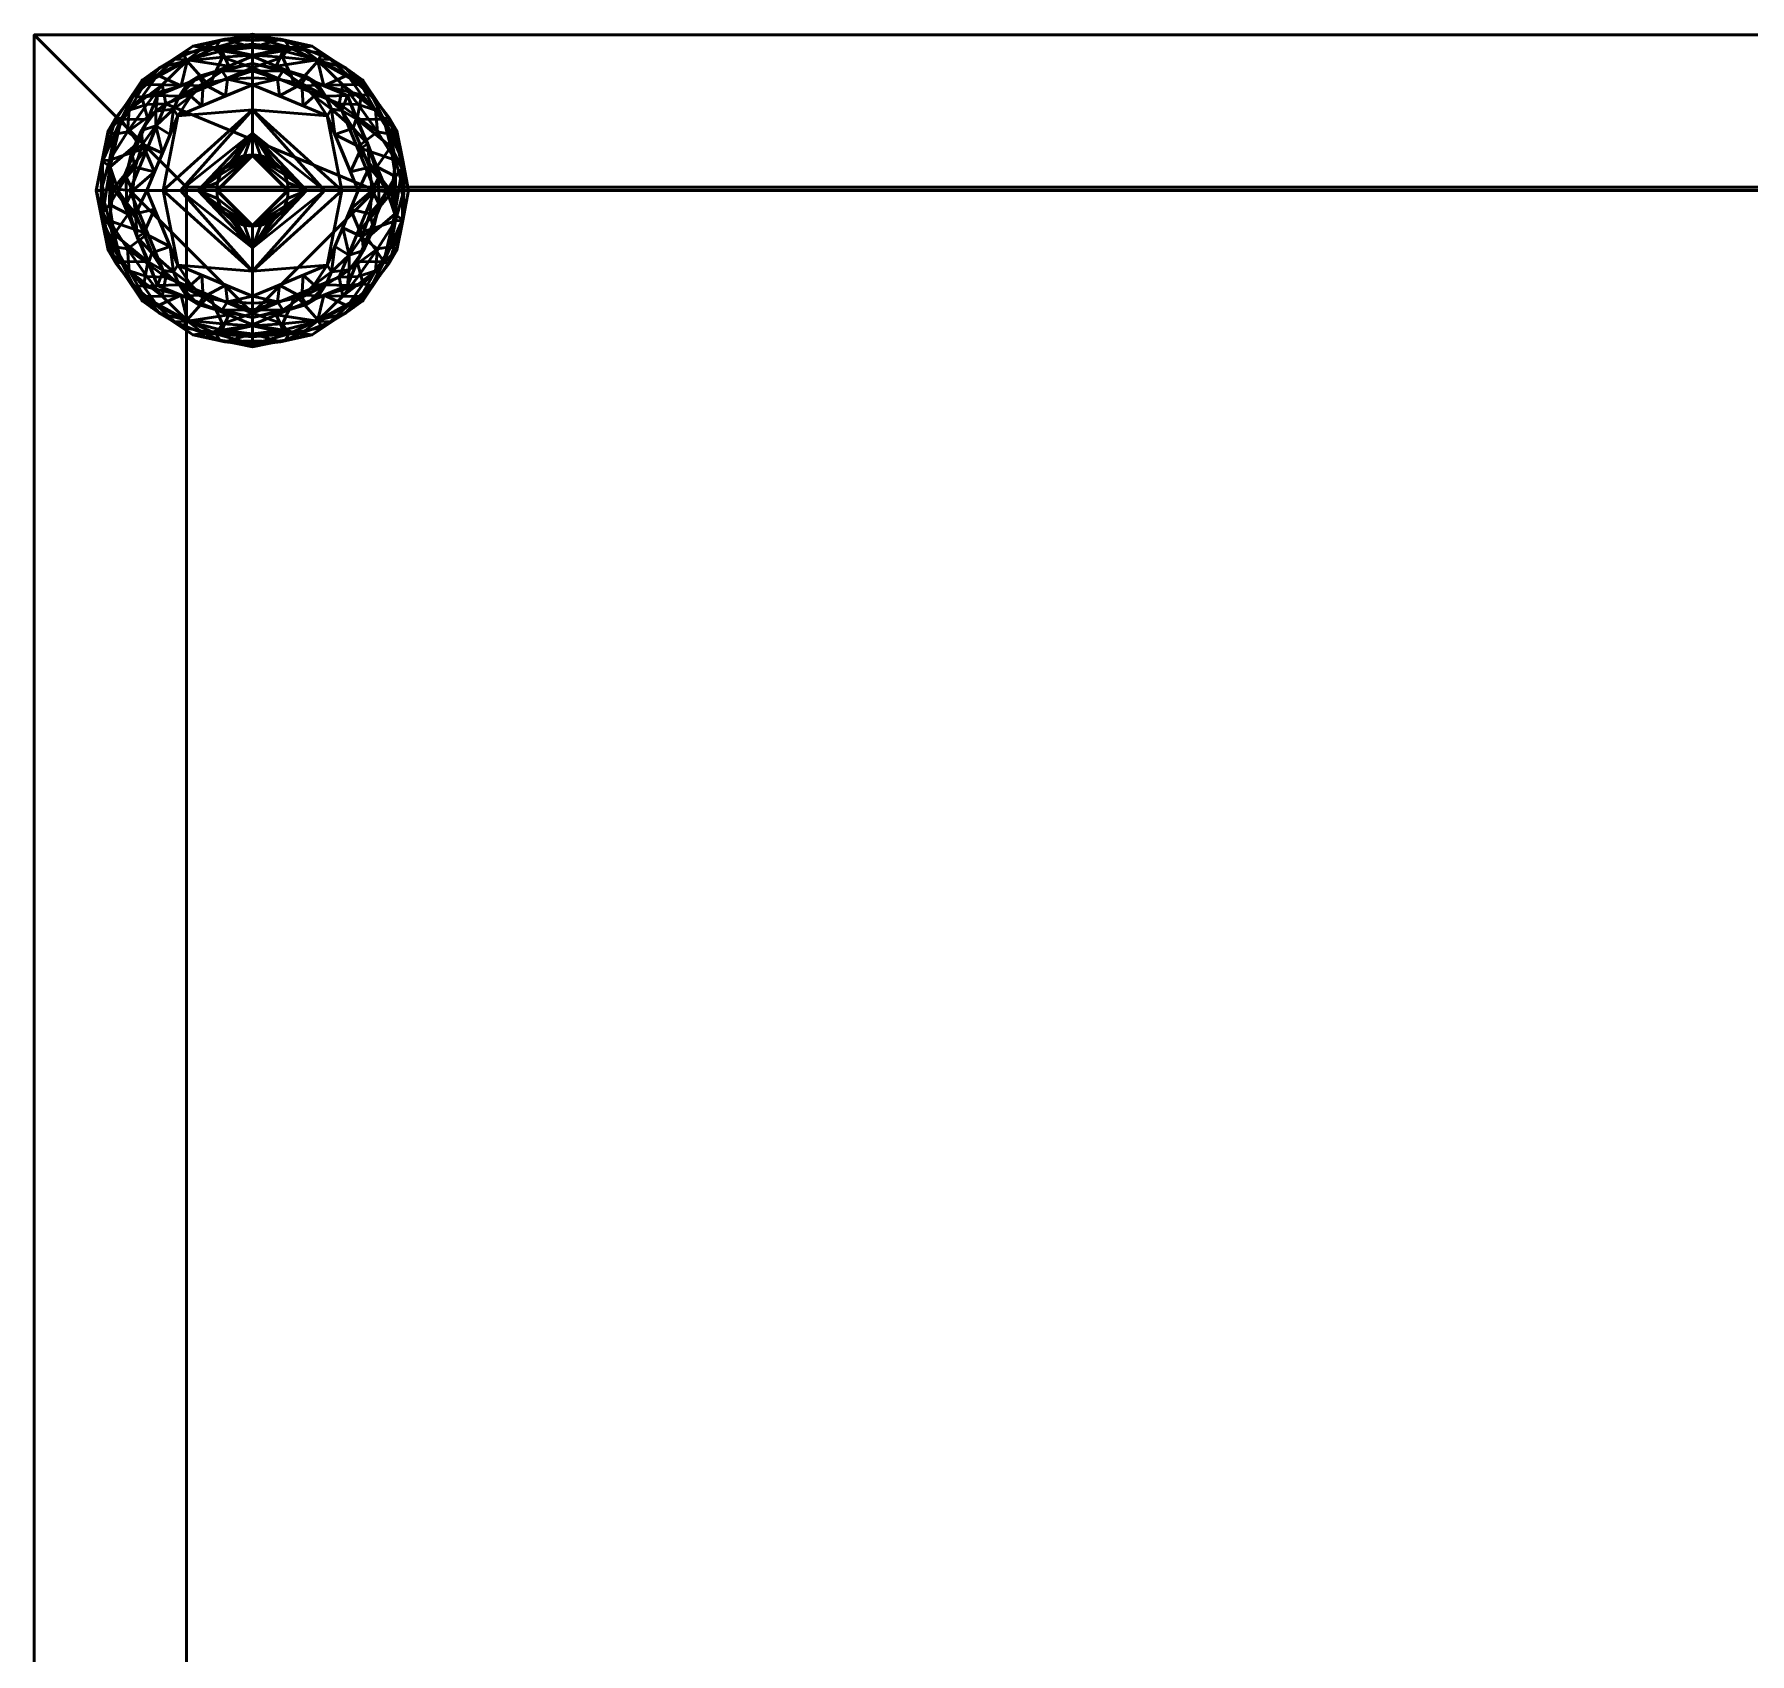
# Model space of a CAD drawing. Header units: millimetres. Extents: x -450 to 450, y -232 to 213.
# Drawn here: x -450 to -224.8, y 0 to 212.6 of the extents above; entities that cross this region are included whole.
import ezdxf

# ---------------------------------------------------------------- set-up
doc = ezdxf.new("R2010")
doc.units = ezdxf.units.MM
doc.layers.add('I-FURN', color=7, linetype='Continuous', lineweight=50)

msp = doc.modelspace()

# ---------------------------------------------------------------- meshes
at = {"layer": 'I-FURN', "color": 250, "true_color": 0x1d1d1d}
mesh = msp.add_polyface(dxfattribs=at)
corners = [(450, 212.5, 40), (-450, 212.5, 40), (-450, -197.5, 40), (450, -197.5, 40)]
mesh.append_faces([[corners[k] for k in face] for face in [(2, 3, 0, 1)]], dxfattribs={"color": 250})
mesh = msp.add_polyface(dxfattribs=at)
corners = [(450, 212.5, 20), (450, -197.5, 20), (-450, -197.5, 20), (-450, 212.5, 20)]
mesh.append_faces([[corners[k] for k in face] for face in [(2, 3, 0, 1)]], dxfattribs={"color": 250})
mesh = msp.add_polyface(dxfattribs=at)
corners = [(-450, 212.5, 40), (450, 212.5, 40), (450, 212.5, 20), (-450, 212.5, 20)]
mesh.append_faces([[corners[k] for k in face] for face in [(0, 1, 2, 3)]], dxfattribs={"color": 250})
mesh = msp.add_polyface(dxfattribs=at)
corners = [(-450, -197.5, 40), (-450, 212.5, 40), (-450, 212.5, 20), (-450, -197.5, 20)]
mesh.append_faces([[corners[k] for k in face] for face in [(0, 1, 2, 3)]], dxfattribs={"color": 250})
mesh = msp.add_polyface(dxfattribs=at)
corners = [(-450, 212.5, 1980), (-450, -197.5, 1980), (-430, -197.5, 1980), (-430, 192.5, 1980), (0, 192.5, 1980), (0, 212.5, 1980)]
mesh.append_faces([[corners[k] for k in face] for face in [(1, 2, 3, 0)]], dxfattribs={"vtx2": -1, "color": 250})
mesh.append_faces([[corners[k] for k in face] for face in [(3, 4, 5, 0)]], dxfattribs={"vtx3": -1, "color": 250})
mesh = msp.add_polyface(dxfattribs=at)
corners = [(-450, 212.5, 40), (0, 212.5, 40), (0, 192.5, 40), (-430, 192.5, 40), (-430, -197.5, 40), (-450, -197.5, 40)]
mesh.append_faces([[corners[k] for k in face] for face in [(1, 2, 3, 0)]], dxfattribs={"vtx2": -1, "color": 250})
mesh.append_faces([[corners[k] for k in face] for face in [(3, 4, 5, 0)]], dxfattribs={"vtx3": -1, "color": 250})
mesh = msp.add_polyface(dxfattribs=at)
corners = [(-450, -197.5, 1980), (-450, 212.5, 1980), (-450, 212.5, 40), (-450, -197.5, 40)]
mesh.append_faces([[corners[k] for k in face] for face in [(3, 0, 1, 2)]], dxfattribs={"color": 250})
mesh = msp.add_polyface(dxfattribs=at)
corners = [(-450, 212.5, 1980), (0, 212.5, 1980), (0, 212.5, 40), (-450, 212.5, 40)]
mesh.append_faces([[corners[k] for k in face] for face in [(3, 0, 1, 2)]], dxfattribs={"color": 250})
at = {"layer": 'I-FURN', "color": 17, "true_color": 0x674734}
mesh = msp.add_polyface(dxfattribs=at)
corners = [(450, 212.5, 2005), (-450, 212.5, 2005), (-450, -212.5, 2005), (450, -212.5, 2005)]
mesh.append_faces([[corners[k] for k in face] for face in [(2, 3, 0, 1)]], dxfattribs={"color": 17})
mesh = msp.add_polyface(dxfattribs=at)
corners = [(450, 212.5, 1980), (450, -212.5, 1980), (-450, -212.5, 1980), (-450, 212.5, 1980)]
mesh.append_faces([[corners[k] for k in face] for face in [(2, 3, 0, 1)]], dxfattribs={"color": 17})
mesh = msp.add_polyface(dxfattribs=at)
corners = [(-450, 212.5, 2005), (450, 212.5, 2005), (450, 212.5, 1980), (-450, 212.5, 1980)]
mesh.append_faces([[corners[k] for k in face] for face in [(0, 1, 2, 3)]], dxfattribs={"color": 17})
mesh = msp.add_polyface(dxfattribs=at)
corners = [(-450, -212.5, 2005), (-450, 212.5, 2005), (-450, 212.5, 1980), (-450, -212.5, 1980)]
mesh.append_faces([[corners[k] for k in face] for face in [(0, 1, 2, 3)]], dxfattribs={"color": 17})
at = {"layer": 'I-FURN', "color": 250, "true_color": 0x191919}
mesh = msp.add_polyface(dxfattribs=at)
corners = [(-421.36, 209.7, 8.53), (-421.36, 210.87, 7.88), (-421.36, 211.79, 6.92), (-421.36, 212.38, 5.72), (-421.36, 212.58, 4.4), (-429.2, 211.02, 4.4), (-435.85, 206.58, 4.4), (-440.3, 199.93, 4.4), (-441.86, 192.08, 4.4), (-440.3, 184.24, 4.4), (-435.85, 177.58, 4.4), (-429.2, 173.14, 4.4), (-421.36, 171.58, 4.4), (-421.36, 171.78, 5.72), (-421.36, 172.37, 6.92), (-421.36, 173.29, 7.88), (-421.36, 174.46, 8.53), (-433.82, 179.62, 8.53), (-438.98, 192.08, 8.53), (-433.82, 204.54, 8.53), (-427.59, 207.12, 8.53), (-427.59, 177.04, 8.53), (-427.74, 210.85, 6.74), (-427.74, 173.31, 6.74), (-425.64, 211.73, 4.4), (-425.64, 172.43, 4.4), (-425.01, 211.93, 6.03), (-425.01, 172.23, 6.03), (-433.84, 207.22, 7.04), (-433.84, 176.94, 7.04), (-425.4, 210.43, 7.88), (-429.87, 209.22, 7.59), (-425.4, 173.73, 7.88), (-429.87, 174.94, 7.59), (-438.59, 201.4, 7.08), (-438.59, 182.76, 7.08), (-431.58, 209.34, 6.33), (-431.58, 174.83, 6.33), (-434.63, 207.42, 5.75), (-438.07, 203.25, 4.4), (-437, 204.57, 6.39), (-432.53, 208.8, 4.4), (-435.89, 204.35, 7.69), (-434.63, 176.74, 5.75), (-438.07, 180.91, 4.4), (-437, 179.59, 6.39), (-432.53, 175.36, 4.4), (-435.65, 179.52, 7.69), (-430.7, 178.33, 8.53), (-439.24, 201.69, 5.72), (-441.06, 195.92, 6.29), (-440.99, 189.17, 6.71), (-439.24, 182.47, 5.72), (-441.08, 188.16, 4.4), (-440.32, 185.6, 6.35), (-436.4, 198.31, 8.53), (-435.11, 201.43, 8.53), (-436.4, 185.85, 8.53), (-439.5, 186.34, 7.68), (-435.11, 182.73, 8.53), (-440.11, 190.25, 7.84), (-440.02, 195.17, 7.78), (-437.69, 188.96, 8.53), (-424.47, 208.41, 8.53), (-424.47, 175.75, 8.53), (-430.7, 205.83, 8.53), (-441.08, 196, 4.4), (-437.69, 195.2, 8.53)]
mesh.append_faces([[corners[k] for k in face] for face in [(15, 27, 14), (3, 26, 2), (2, 26, 1), (1, 30, 0), (5, 26, 24), (17, 47, 48), (9, 54, 53), (41, 36, 5), (10, 45, 44), (44, 52, 9), (56, 34, 55)]], dxfattribs={"vtx0": -1, "vtx1": -1, "color": 250})
mesh.append_faces([[corners[k] for k in face] for face in [(22, 26, 5), (33, 23, 32), (22, 30, 1), (42, 28, 40), (3, 24, 26), (36, 38, 28), (25, 13, 27), (28, 31, 36), (22, 1, 26), (28, 38, 40), (31, 30, 22), (50, 34, 49), (11, 27, 23), (47, 45, 29), (42, 65, 28), (23, 33, 37), (43, 29, 45), (15, 23, 27), (22, 36, 31), (43, 46, 37), (32, 23, 15), (31, 63, 30), (35, 45, 47), (33, 29, 37), (33, 32, 64), (29, 48, 47), (7, 50, 49), (61, 50, 51), (51, 50, 8), (22, 5, 36), (36, 41, 38), (43, 37, 29), (11, 23, 37), (58, 51, 54), (34, 42, 40), (6, 40, 38), (34, 40, 49), (44, 45, 52), (52, 45, 35), (43, 45, 10), (33, 48, 29), (58, 60, 51), (39, 49, 40), (54, 9, 52), (61, 51, 60), (35, 58, 54), (34, 56, 42), (54, 52, 35), (53, 54, 51), (61, 34, 50), (35, 47, 59), (58, 62, 60), (58, 35, 59), (60, 18, 61), (34, 61, 55), (65, 31, 28)]], dxfattribs={"vtx0": -1, "vtx1": -1, "vtx2": -1, "color": 250})
mesh.append_faces([[corners[k] for k in face] for face in [(40, 6, 39), (27, 13, 14), (32, 15, 16), (32, 16, 64), (49, 39, 7), (43, 10, 46), (51, 8, 53), (47, 17, 59)]], dxfattribs={"vtx0": -1, "vtx2": -1, "color": 250})
mesh.append_faces([[corners[k] for k in face] for face in [(31, 65, 20, 63), (33, 64, 21, 48), (58, 59, 57, 62), (50, 7, 66, 8), (61, 18, 67, 55)]], dxfattribs={"vtx0": -1, "vtx3": -1, "color": 250})
mesh.append_faces([[corners[k] for k in face] for face in [(11, 25, 27), (41, 6, 38), (19, 65, 42), (46, 11, 37), (56, 19, 42), (62, 18, 60), (63, 0, 30)]], dxfattribs={"vtx1": -1, "vtx2": -1, "color": 250})
mesh.append_faces([[corners[k] for k in face] for face in [(3, 4, 24), (25, 12, 13)]], dxfattribs={"vtx2": -1, "color": 250})
mesh = msp.add_polyface(dxfattribs=at)
corners = [(-421.36, 212.58, 4.4), (-421.36, 212.25, 2.72), (-421.36, 211.29, 1.29), (-421.36, 209.86, 0.33), (-421.36, 208.18), (-432.74, 203.46), (-437.46, 192.08), (-432.74, 180.7), (-421.36, 175.98), (-421.36, 174.3, 0.33), (-421.36, 172.87, 1.29), (-421.36, 171.92, 2.72), (-421.36, 171.58, 4.4), (-429.2, 173.14, 4.4), (-435.85, 177.58, 4.4), (-440.3, 184.24, 4.4), (-441.86, 192.08, 4.4), (-440.3, 199.93, 4.4), (-435.85, 206.58, 4.4), (-429.2, 211.02, 4.4), (-429.99, 209.11, 1.18), (-429.99, 175.05, 1.18), (-425.64, 211.73, 4.4), (-425.64, 172.43, 4.4), (-426.16, 210.87, 1.49), (-426.16, 173.29, 1.49), (-440.15, 196.08, 1.29), (-440.15, 188.08, 1.29), (-437.53, 202.63, 1.39), (-437.53, 181.53, 1.39), (-425.31, 209.57, 0.4), (-427.05, 205.82), (-425.31, 174.59, 0.4), (-427.05, 178.34), (-433.21, 205.93, 0.55), (-435.59, 205.98, 2.18), (-432.53, 208.8, 4.4), (-430.48, 210.08, 2.74), (-438.07, 203.25, 4.4), (-433.51, 208.21, 2.79), (-433.21, 178.23, 0.55), (-435.59, 178.18, 2.18), (-432.53, 175.36, 4.4), (-430.48, 174.08, 2.74), (-438.07, 180.91, 4.4), (-433.51, 175.95, 2.79), (-435.1, 197.77), (-435.1, 186.39), (-441.08, 196, 4.4), (-441.08, 188.16, 4.4), (-441.24, 192.08, 2.16), (-439.64, 192.31, 0.58), (-435.23, 203.38, 0.38), (-437.75, 199.76, 0.48), (-439.45, 199.47, 1.66), (-435.23, 180.78, 0.38), (-437.75, 184.41, 0.48), (-439.45, 184.7, 1.66)]
mesh.append_faces([[corners[k] for k in face] for face in [(4, 30, 3), (17, 54, 48), (22, 24, 19), (13, 25, 23), (48, 50, 16), (33, 40, 7), (19, 37, 36), (38, 28, 17), (14, 45, 42), (6, 51, 46), (16, 50, 49), (49, 57, 15)]], dxfattribs={"vtx0": -1, "vtx1": -1, "color": 250})
mesh.append_faces([[corners[k] for k in face] for face in [(28, 34, 52), (30, 24, 3), (35, 34, 28), (41, 44, 29), (25, 21, 32), (24, 22, 1), (31, 20, 30), (45, 21, 43), (51, 47, 27), (52, 53, 28), (20, 24, 30), (57, 49, 27), (28, 38, 35), (21, 33, 32), (45, 43, 42), (23, 25, 11), (41, 29, 40), (51, 50, 26), (9, 25, 32), (51, 27, 50), (24, 20, 37), (7, 55, 56), (35, 20, 34), (28, 53, 54), (29, 55, 40), (20, 31, 34), (20, 39, 37), (36, 37, 39), (24, 37, 19), (39, 20, 35), (18, 39, 35), (33, 21, 40), (21, 41, 40), (43, 25, 13), (41, 45, 14), (25, 43, 21), (21, 45, 41), (5, 53, 52), (50, 48, 26), (27, 56, 57), (49, 50, 27), (46, 51, 26), (34, 5, 52), (46, 26, 53), (54, 53, 26), (48, 54, 26), (17, 28, 54), (55, 29, 56), (7, 40, 55), (57, 56, 29), (27, 47, 56), (29, 15, 57)]], dxfattribs={"vtx0": -1, "vtx1": -1, "vtx2": -1, "color": 250})
mesh.append_faces([[corners[k] for k in face] for face in [(24, 1, 2), (24, 2, 3), (25, 9, 10), (56, 47, 7), (32, 8, 9), (25, 10, 11), (30, 4, 31), (34, 31, 5), (43, 13, 42), (41, 14, 44), (51, 6, 47), (53, 5, 46)]], dxfattribs={"vtx0": -1, "vtx2": -1, "color": 250})
mesh.append_faces([[corners[k] for k in face] for face in [(0, 1, 22)]], dxfattribs={"vtx1": -1, "color": 250})
mesh.append_faces([[corners[k] for k in face] for face in [(18, 36, 39), (33, 8, 32), (38, 18, 35), (44, 15, 29)]], dxfattribs={"vtx1": -1, "vtx2": -1, "color": 250})
mesh.append_faces([[corners[k] for k in face] for face in [(11, 12, 23)]], dxfattribs={"vtx2": -1, "color": 250})
mesh = msp.add_polyface(dxfattribs=at)
corners = [(-421.36, 175.98), (-409.97, 180.7), (-405.26, 192.08), (-409.97, 203.46), (-421.36, 208.18), (-421.36, 209.86, 0.33), (-421.36, 211.29, 1.29), (-421.36, 212.25, 2.72), (-421.36, 212.58, 4.4), (-413.51, 211.02, 4.4), (-406.86, 206.58, 4.4), (-402.42, 199.93, 4.4), (-400.86, 192.08, 4.4), (-402.42, 184.24, 4.4), (-406.86, 177.58, 4.4), (-413.51, 173.14, 4.4), (-421.36, 171.58, 4.4), (-421.36, 171.92, 2.72), (-421.36, 172.87, 1.29), (-421.36, 174.3, 0.33), (-412.72, 175.05, 1.18), (-412.72, 209.11, 1.18), (-417.07, 172.43, 4.4), (-417.07, 211.73, 4.4), (-416.55, 173.29, 1.49), (-416.55, 210.87, 1.49), (-402.57, 188.08, 1.29), (-402.57, 196.08, 1.29), (-405.19, 181.53, 1.39), (-405.19, 202.63, 1.39), (-417.41, 174.59, 0.4), (-415.66, 178.34), (-417.41, 209.57, 0.4), (-415.66, 205.82), (-409.5, 178.23, 0.55), (-407.12, 178.18, 2.18), (-410.19, 175.36, 4.4), (-412.24, 174.08, 2.74), (-404.64, 180.91, 4.4), (-409.2, 175.95, 2.79), (-409.5, 205.93, 0.55), (-407.12, 205.98, 2.18), (-410.19, 208.8, 4.4), (-412.24, 210.08, 2.74), (-404.64, 203.25, 4.4), (-409.2, 208.21, 2.79), (-407.61, 186.39), (-407.61, 197.77), (-401.64, 188.16, 4.4), (-401.64, 196, 4.4), (-401.47, 192.08, 2.16), (-403.08, 191.86, 0.58), (-407.49, 180.78, 0.38), (-404.96, 184.41, 0.48), (-403.26, 184.7, 1.66), (-407.49, 203.38, 0.38), (-404.96, 199.76, 0.48), (-403.26, 199.47, 1.66)]
mesh.append_faces([[corners[k] for k in face] for face in [(22, 24, 15), (48, 50, 12), (0, 30, 19), (3, 56, 47), (33, 40, 3), (15, 37, 36), (38, 28, 13), (10, 45, 42), (2, 51, 46), (12, 50, 49), (49, 57, 11)]], dxfattribs={"vtx0": -1, "vtx1": -1, "color": 250})
mesh.append_faces([[corners[k] for k in face] for face in [(41, 44, 29), (25, 21, 32), (45, 43, 42), (19, 30, 24), (35, 34, 28), (50, 51, 27), (24, 22, 17), (20, 24, 30), (41, 29, 40), (24, 20, 37), (51, 47, 27), (52, 34, 1), (21, 33, 32), (25, 7, 23), (55, 56, 3), (27, 49, 50), (28, 38, 35), (31, 20, 30), (57, 49, 27), (32, 5, 25), (45, 21, 43), (52, 53, 28), (35, 20, 34), (54, 28, 53), (29, 55, 40), (20, 31, 34), (20, 39, 37), (36, 37, 39), (24, 37, 15), (39, 20, 35), (14, 39, 35), (33, 21, 40), (21, 41, 40), (43, 25, 9), (41, 45, 10), (25, 43, 21), (21, 45, 41), (1, 53, 52), (50, 48, 26), (27, 56, 57), (51, 50, 26), (46, 51, 26), (28, 34, 52), (46, 26, 53), (54, 53, 26), (48, 54, 26), (13, 28, 54), (55, 29, 56), (3, 40, 55), (57, 56, 29), (27, 47, 56), (29, 11, 57)]], dxfattribs={"vtx0": -1, "vtx1": -1, "vtx2": -1, "color": 250})
mesh.append_faces([[corners[k] for k in face] for face in [(24, 17, 18), (25, 6, 7), (54, 48, 13), (24, 18, 19), (25, 23, 9), (30, 0, 31), (34, 31, 1), (43, 9, 42), (41, 10, 44), (51, 2, 47), (53, 1, 46)]], dxfattribs={"vtx0": -1, "vtx2": -1, "color": 250})
mesh.append_faces([[corners[k] for k in face] for face in [(5, 6, 25), (4, 5, 32), (14, 36, 39), (33, 4, 32), (38, 14, 35), (44, 11, 29)]], dxfattribs={"vtx1": -1, "vtx2": -1, "color": 250})
mesh.append_faces([[corners[k] for k in face] for face in [(7, 8, 23), (22, 16, 17)]], dxfattribs={"vtx2": -1, "color": 250})
mesh = msp.add_polyface(dxfattribs=at)
corners = [(-421.36, 171.58, 4.4), (-413.51, 173.14, 4.4), (-406.86, 177.58, 4.4), (-402.42, 184.24, 4.4), (-400.86, 192.08, 4.4), (-402.42, 199.93, 4.4), (-406.86, 206.58, 4.4), (-413.51, 211.02, 4.4), (-421.36, 212.58, 4.4), (-421.36, 212.38, 5.72), (-421.36, 211.79, 6.92), (-421.36, 210.87, 7.88), (-421.36, 209.7, 8.53), (-408.89, 204.54, 8.53), (-403.73, 192.08, 8.53), (-408.89, 179.62, 8.53), (-421.36, 174.46, 8.53), (-421.36, 173.29, 7.88), (-421.36, 172.37, 6.92), (-421.36, 171.78, 5.72), (-415.13, 177.04, 8.53), (-415.13, 207.12, 8.53), (-414.97, 173.31, 6.74), (-414.97, 210.85, 6.74), (-417.07, 172.43, 4.4), (-417.07, 211.73, 4.4), (-417.7, 172.23, 6.03), (-417.7, 211.93, 6.03), (-408.88, 176.94, 7.04), (-408.88, 207.22, 7.04), (-417.32, 173.73, 7.88), (-412.84, 174.94, 7.59), (-417.32, 210.43, 7.88), (-412.84, 209.22, 7.59), (-404.13, 182.76, 7.08), (-404.13, 201.4, 7.08), (-411.13, 174.83, 6.33), (-411.13, 209.34, 6.33), (-408.08, 176.74, 5.75), (-404.64, 180.91, 4.4), (-405.71, 179.59, 6.39), (-410.19, 175.36, 4.4), (-406.83, 179.81, 7.69), (-408.08, 207.42, 5.75), (-404.64, 203.25, 4.4), (-405.71, 204.57, 6.39), (-410.19, 208.8, 4.4), (-407.07, 204.64, 7.69), (-412.01, 205.83, 8.53), (-403.48, 182.47, 5.72), (-401.65, 188.24, 6.29), (-401.73, 194.99, 6.71), (-403.48, 201.69, 5.72), (-401.64, 196, 4.4), (-402.39, 198.56, 6.35), (-406.31, 185.85, 8.53), (-407.6, 182.73, 8.53), (-406.31, 198.31, 8.53), (-403.21, 197.82, 7.68), (-407.6, 201.43, 8.53), (-402.6, 193.91, 7.84), (-402.69, 188.99, 7.78), (-405.02, 195.2, 8.53), (-418.24, 175.75, 8.53), (-418.24, 208.41, 8.53), (-412.01, 178.33, 8.53), (-401.64, 188.16, 4.4), (-405.02, 188.96, 8.53)]
mesh.append_faces([[corners[k] for k in face] for face in [(17, 30, 16), (11, 27, 10), (1, 26, 24), (19, 26, 18), (5, 54, 53), (41, 36, 1), (6, 45, 44), (44, 52, 5), (56, 34, 55)]], dxfattribs={"vtx0": -1, "vtx1": -1, "color": 250})
mesh.append_faces([[corners[k] for k in face] for face in [(7, 27, 23), (22, 26, 1), (19, 24, 26), (31, 30, 22), (28, 31, 36), (28, 40, 42), (28, 38, 40), (50, 34, 49), (25, 9, 27), (29, 45, 43), (37, 23, 33), (22, 30, 17), (33, 23, 32), (29, 47, 45), (36, 38, 28), (22, 17, 26), (27, 11, 23), (11, 32, 23), (31, 63, 30), (22, 36, 31), (43, 46, 37), (42, 65, 28), (35, 45, 47), (33, 29, 37), (33, 32, 64), (29, 48, 47), (3, 50, 49), (61, 50, 51), (51, 50, 4), (22, 1, 36), (36, 41, 38), (43, 37, 29), (7, 23, 37), (58, 51, 54), (34, 42, 40), (2, 40, 38), (34, 40, 49), (44, 45, 52), (52, 45, 35), (43, 45, 6), (33, 48, 29), (58, 60, 51), (39, 49, 40), (54, 5, 52), (61, 51, 60), (35, 58, 54), (34, 56, 42), (54, 52, 35), (53, 54, 51), (61, 34, 50), (35, 47, 59), (58, 62, 60), (58, 35, 59), (60, 14, 61), (34, 61, 55), (65, 31, 28)]], dxfattribs={"vtx0": -1, "vtx1": -1, "vtx2": -1, "color": 250})
mesh.append_faces([[corners[k] for k in face] for face in [(32, 11, 12), (27, 9, 10), (47, 48, 13), (27, 7, 25), (32, 12, 64), (49, 39, 3), (43, 6, 46), (51, 4, 53), (47, 13, 59)]], dxfattribs={"vtx0": -1, "vtx2": -1, "color": 250})
mesh.append_faces([[corners[k] for k in face] for face in [(31, 65, 20, 63), (33, 64, 21, 48), (58, 59, 57, 62), (50, 3, 66, 4), (61, 14, 67, 55)]], dxfattribs={"vtx0": -1, "vtx3": -1, "color": 250})
mesh.append_faces([[corners[k] for k in face] for face in [(2, 39, 40), (17, 18, 26), (41, 2, 38), (15, 65, 42), (46, 7, 37), (56, 15, 42), (62, 14, 60), (63, 16, 30)]], dxfattribs={"vtx1": -1, "vtx2": -1, "color": 250})
mesh.append_faces([[corners[k] for k in face] for face in [(19, 0, 24), (25, 8, 9)]], dxfattribs={"vtx2": -1, "color": 250})
mesh = msp.add_polyface(dxfattribs=at)
corners = [(-435.22, 192.08, 10.38), (-431.16, 201.88, 10.38), (-421.36, 205.94, 10.38), (-421.36, 206.85, 9.85), (-421.36, 207.78, 9.36), (-421.36, 208.73, 8.92), (-421.36, 209.7, 8.53), (-433.82, 204.54, 8.53), (-438.98, 192.08, 8.53), (-433.82, 179.62, 8.53), (-421.36, 174.46, 8.53), (-421.36, 175.43, 8.92), (-421.36, 176.38, 9.36), (-421.36, 177.31, 9.85), (-421.36, 178.22, 10.38), (-431.16, 182.28, 10.38), (-424.88, 204.49, 10.38), (-424.88, 179.67, 10.38), (-425.83, 207.85, 8.53), (-425.83, 176.31, 8.53), (-425.34, 207.75, 9.13), (-425.34, 176.41, 9.13), (-429.83, 206.2, 8.53), (-430.98, 204.48, 9.36), (-433.19, 196.98, 10.38), (-436.4, 198.31, 8.53), (-429.83, 177.96, 8.53), (-430.98, 179.68, 9.36), (-433.19, 187.18, 10.38), (-436.4, 185.85, 8.53), (-436.75, 195.14, 9.36), (-436.7, 189.03, 9.38), (-434.57, 183.9, 9.44), (-434.05, 200.56, 9.58), (-424.62, 206.7, 9.73), (-428.02, 203.18, 10.38), (-427.85, 206.07, 9.49), (-428.5, 207.03, 8.95), (-429.45, 204.47, 9.83), (-431.71, 202.74, 9.8), (-424.62, 177.46, 9.73), (-428.02, 180.98, 10.38), (-427.85, 178.09, 9.49), (-428.5, 177.13, 8.95), (-429.45, 179.69, 9.83), (-431.71, 181.42, 9.8), (-433.09, 181.57, 9.33), (-435.11, 182.73, 8.53), (-434.97, 182.66, 8.96), (-436.51, 185.97, 9.05), (-437.69, 188.96, 8.53), (-437.9, 190.45, 8.93), (-437.93, 193.78, 8.91), (-437.23, 197.03, 8.93), (-435.11, 201.43, 8.53), (-434.05, 202.5, 9.01), (-435.78, 198.17, 9.38), (-437.69, 195.2, 8.53), (-437.05, 192.08, 9.36), (-435.93, 199.96, 8.95), (-435.64, 186.5, 9.54), (-434.21, 194.53, 10.38), (-434.21, 189.63, 10.38), (-432.18, 184.73, 10.38), (-432.18, 199.43, 10.38)]
mesh.append_faces([[corners[k] for k in face] for face in [(16, 36, 35), (12, 21, 11), (22, 37, 18), (35, 38, 1), (13, 40, 12), (63, 45, 15), (64, 33, 24)]], dxfattribs={"vtx0": -1, "vtx1": -1, "color": 250})
mesh.append_faces([[corners[k] for k in face] for face in [(40, 42, 21), (18, 20, 5), (27, 43, 42), (34, 20, 36), (20, 18, 37), (39, 38, 23), (52, 58, 30), (20, 37, 36), (44, 15, 45), (31, 0, 58), (21, 19, 11), (40, 21, 12), (23, 55, 39), (49, 31, 51), (48, 32, 49), (32, 60, 49), (50, 49, 51), (32, 46, 45), (52, 30, 53), (36, 23, 38), (20, 34, 4), (16, 34, 36), (39, 1, 38), (22, 23, 37), (36, 37, 23), (38, 35, 36), (33, 64, 39), (33, 39, 55), (21, 42, 43), (17, 42, 40), (27, 42, 44), (21, 43, 19), (26, 43, 27), (45, 27, 44), (44, 42, 41), (27, 45, 46), (63, 32, 45), (46, 9, 27), (60, 31, 49), (32, 48, 46), (46, 48, 9), (49, 29, 48), (8, 51, 52), (51, 31, 58), (52, 53, 57), (53, 30, 56), (55, 59, 33), (7, 55, 23), (59, 56, 33), (59, 53, 56), (33, 56, 24), (51, 58, 52), (30, 61, 56), (53, 59, 25), (59, 55, 54), (30, 58, 61), (31, 60, 62), (32, 63, 60)]], dxfattribs={"vtx0": -1, "vtx1": -1, "vtx2": -1, "color": 250})
mesh.append_faces([[corners[k] for k in face] for face in [(27, 9, 26), (34, 16, 2), (34, 2, 3), (58, 0, 61), (43, 26, 19), (42, 17, 41), (23, 22, 7), (59, 54, 25), (56, 61, 24), (44, 41, 15), (51, 8, 50), (55, 7, 54)]], dxfattribs={"vtx0": -1, "vtx2": -1, "color": 250})
mesh.append_faces([[corners[k] for k in face] for face in [(6, 18, 5)]], dxfattribs={"vtx1": -1, "color": 250})
mesh.append_faces([[corners[k] for k in face] for face in [(4, 5, 20), (3, 4, 34), (14, 17, 40), (13, 14, 40), (64, 1, 39), (47, 9, 48, 29), (28, 62, 60, 63), (50, 29, 49), (25, 57, 53), (57, 8, 52), (62, 0, 31)]], dxfattribs={"vtx1": -1, "vtx2": -1, "color": 250})
mesh.append_faces([[corners[k] for k in face] for face in [(19, 10, 11)]], dxfattribs={"vtx2": -1, "color": 250})
mesh = msp.add_polyface(dxfattribs=at)
corners = [(-421.36, 209.7, 8.53), (-421.36, 208.73, 8.92), (-421.36, 207.78, 9.36), (-421.36, 206.85, 9.85), (-421.36, 205.94, 10.38), (-411.55, 201.88, 10.38), (-407.49, 192.08, 10.38), (-411.55, 182.28, 10.38), (-421.36, 178.22, 10.38), (-421.36, 177.31, 9.85), (-421.36, 176.38, 9.36), (-421.36, 175.43, 8.92), (-421.36, 174.46, 8.53), (-408.89, 179.62, 8.53), (-403.73, 192.08, 8.53), (-408.89, 204.54, 8.53), (-417.83, 179.67, 10.38), (-417.83, 204.49, 10.38), (-416.88, 176.31, 8.53), (-416.88, 207.85, 8.53), (-417.37, 176.41, 9.13), (-417.37, 207.75, 9.13), (-412.89, 177.96, 8.53), (-411.74, 179.68, 9.36), (-409.52, 187.18, 10.38), (-406.31, 185.85, 8.53), (-412.89, 206.2, 8.53), (-411.74, 204.48, 9.36), (-409.52, 196.98, 10.38), (-406.31, 198.31, 8.53), (-405.96, 189.02, 9.36), (-406.01, 195.13, 9.38), (-408.14, 200.26, 9.44), (-408.67, 183.6, 9.58), (-418.09, 177.46, 9.73), (-414.69, 180.98, 10.38), (-414.86, 178.09, 9.49), (-414.22, 177.13, 8.95), (-413.26, 179.69, 9.83), (-411, 181.42, 9.8), (-418.09, 206.7, 9.73), (-414.69, 203.18, 10.38), (-414.86, 206.07, 9.49), (-414.22, 207.03, 8.95), (-413.26, 204.47, 9.83), (-411, 202.74, 9.8), (-409.63, 202.59, 9.33), (-407.6, 201.43, 8.53), (-407.75, 201.5, 8.96), (-406.2, 198.19, 9.05), (-405.02, 195.2, 8.53), (-404.81, 193.71, 8.93), (-404.78, 190.38, 8.91), (-405.49, 187.13, 8.93), (-407.6, 182.73, 8.53), (-408.66, 181.66, 9.01), (-406.94, 186, 9.38), (-405.02, 188.96, 8.53), (-405.66, 192.08, 9.36), (-406.78, 184.2, 8.95), (-407.07, 197.66, 9.54), (-408.51, 189.63, 10.38), (-408.51, 194.53, 10.38), (-410.54, 199.43, 10.38), (-410.54, 184.73, 10.38)]
mesh.append_faces([[corners[k] for k in face] for face in [(16, 36, 35), (2, 21, 1), (22, 37, 18), (35, 38, 7), (3, 40, 2), (63, 45, 5), (64, 33, 24)]], dxfattribs={"vtx0": -1, "vtx1": -1, "color": 250})
mesh.append_faces([[corners[k] for k in face] for face in [(40, 42, 21), (52, 58, 30), (20, 37, 36), (37, 20, 18), (27, 43, 42), (23, 39, 38), (40, 21, 2), (31, 6, 58), (21, 19, 1), (18, 20, 11), (49, 31, 51), (23, 55, 39), (44, 5, 45), (34, 20, 36), (48, 32, 49), (32, 60, 49), (50, 49, 51), (32, 46, 45), (52, 30, 53), (36, 23, 38), (20, 34, 10), (16, 34, 36), (39, 7, 38), (22, 23, 37), (36, 37, 23), (38, 35, 36), (33, 64, 39), (33, 39, 55), (21, 42, 43), (17, 42, 40), (27, 42, 44), (21, 43, 19), (26, 43, 27), (45, 27, 44), (44, 42, 41), (27, 45, 46), (63, 32, 45), (46, 15, 27), (60, 31, 49), (32, 48, 46), (46, 48, 15), (49, 29, 48), (14, 51, 52), (51, 31, 58), (52, 53, 57), (53, 30, 56), (55, 59, 33), (13, 55, 23), (59, 56, 33), (59, 53, 56), (33, 56, 24), (51, 58, 52), (30, 61, 56), (53, 59, 25), (59, 55, 54), (30, 58, 61), (31, 60, 62), (32, 63, 60)]], dxfattribs={"vtx0": -1, "vtx1": -1, "vtx2": -1, "color": 250})
mesh.append_faces([[corners[k] for k in face] for face in [(34, 16, 8), (27, 15, 26), (40, 3, 4), (43, 26, 19), (23, 22, 13), (34, 8, 9), (58, 6, 61), (42, 17, 41), (59, 54, 25), (56, 61, 24), (44, 41, 5), (51, 14, 50), (55, 13, 54)]], dxfattribs={"vtx0": -1, "vtx2": -1, "color": 250})
mesh.append_faces([[corners[k] for k in face] for face in [(12, 18, 11)]], dxfattribs={"vtx1": -1, "color": 250})
mesh.append_faces([[corners[k] for k in face] for face in [(4, 17, 40), (10, 11, 20), (9, 10, 34), (64, 7, 39), (47, 15, 48, 29), (28, 62, 60, 63), (50, 29, 49), (25, 57, 53), (57, 14, 52), (62, 6, 31)]], dxfattribs={"vtx1": -1, "vtx2": -1, "color": 250})
mesh.append_faces([[corners[k] for k in face] for face in [(19, 0, 1)]], dxfattribs={"vtx2": -1, "color": 250})
mesh = msp.add_polyface(dxfattribs=at)
corners = [(-421.36, 175.98), (-432.74, 180.7), (-437.46, 192.08), (-432.74, 203.46), (-421.36, 208.18), (-409.97, 203.46), (-405.26, 192.08), (-409.97, 180.7)]
mesh.append_faces([[corners[k] for k in face] for face in [(6, 3, 4, 5), (0, 6, 7)]], dxfattribs={"vtx0": -1, "color": 250})
mesh.append_faces([[corners[k] for k in face] for face in [(1, 2, 0)]], dxfattribs={"vtx1": -1, "color": 250})
mesh.append_faces([[corners[k] for k in face] for face in [(2, 3, 6, 0)]], dxfattribs={"vtx1": -1, "vtx2": -1, "vtx3": -1, "color": 250})
mesh = msp.add_polyface(dxfattribs=at)
corners = [(-416.66, 192.08, 13.97), (-414.25, 192.08, 13.41), (-411.9, 192.08, 12.62), (-409.64, 192.08, 11.61), (-407.49, 192.08, 10.38), (-411.55, 201.88, 10.38), (-421.36, 205.94, 10.38), (-431.16, 201.88, 10.38), (-435.22, 192.08, 10.38), (-433.07, 192.08, 11.61), (-430.81, 192.08, 12.62), (-428.47, 192.08, 13.41), (-426.06, 192.08, 13.97), (-425.94, 193.13, 13.97), (-425.59, 194.12, 13.97), (-425.03, 195.01, 13.97), (-424.29, 195.75, 13.97), (-423.4, 196.31, 13.97), (-422.4, 196.66, 13.97), (-421.36, 196.78, 13.97), (-420.31, 196.66, 13.97), (-419.32, 196.32, 13.97), (-418.43, 195.76, 13.97), (-417.68, 195.01, 13.97), (-417.12, 194.12, 13.97), (-416.77, 193.13, 13.97), (-421.36, 202.68, 12.14), (-421.36, 199.6, 13.29)]
mesh.append_faces([[corners[k] for k in face] for face in [(5, 3, 4), (9, 7, 8)]], dxfattribs={"vtx0": -1, "color": 250})
mesh.append_faces([[corners[k] for k in face] for face in [(20, 27, 19), (3, 26, 2), (6, 26, 5), (22, 27, 21), (24, 1, 23), (18, 27, 17), (17, 27, 16), (2, 27, 1), (14, 11, 13), (16, 11, 15), (7, 26, 6)]], dxfattribs={"vtx0": -1, "vtx1": -1, "color": 250})
mesh.append_faces([[corners[k] for k in face] for face in [(26, 27, 2), (22, 1, 27), (26, 7, 9), (11, 16, 27), (10, 27, 26), (3, 5, 26)]], dxfattribs={"vtx0": -1, "vtx1": -1, "vtx2": -1, "color": 250})
mesh.append_faces([[corners[k] for k in face] for face in [(27, 18, 19), (27, 10, 11)]], dxfattribs={"vtx0": -1, "vtx2": -1, "color": 250})
mesh.append_faces([[corners[k] for k in face] for face in [(12, 13, 11)]], dxfattribs={"vtx1": -1, "color": 250})
mesh.append_faces([[corners[k] for k in face] for face in [(20, 21, 27), (24, 25, 1), (22, 23, 1), (9, 10, 26), (14, 15, 11)]], dxfattribs={"vtx1": -1, "vtx2": -1, "color": 250})
mesh.append_faces([[corners[k] for k in face] for face in [(25, 0, 1)]], dxfattribs={"vtx2": -1, "color": 250})
mesh = msp.add_polyface(dxfattribs=at)
corners = [(-421.36, 187.38, 13.97), (-421.36, 187.38, 15.48), (-421.36, 187.38, 16.99), (-421.36, 187.38, 18.49), (-421.36, 187.38, 20), (-426.06, 192.08, 20), (-421.36, 196.78, 20), (-421.36, 196.78, 18.49), (-421.36, 196.78, 16.99), (-421.36, 196.78, 15.48), (-421.36, 196.78, 13.97), (-422.4, 196.66, 13.97), (-423.4, 196.31, 13.97), (-424.29, 195.75, 13.97), (-425.03, 195.01, 13.97), (-425.59, 194.12, 13.97), (-425.94, 193.13, 13.97), (-426.06, 192.08, 13.97), (-425.94, 191.03, 13.97), (-425.59, 190.04, 13.97), (-425.03, 189.15, 13.97), (-424.29, 188.41, 13.97), (-423.4, 187.85, 13.97), (-422.4, 187.5, 13.97)]
mesh.append_faces([[corners[k] for k in face] for face in [(2, 19, 1), (16, 8, 15)]], dxfattribs={"vtx0": -1, "vtx1": -1, "color": 250})
mesh.append_faces([[corners[k] for k in face] for face in [(2, 5, 17), (8, 17, 5)]], dxfattribs={"vtx0": -1, "vtx1": -1, "vtx2": -1, "color": 250})
mesh.append_faces([[corners[k] for k in face] for face in [(2, 17, 18), (1, 21, 22), (1, 19, 20), (2, 18, 19), (15, 8, 9), (9, 13, 14), (9, 11, 12)]], dxfattribs={"vtx0": -1, "vtx2": -1, "color": 250})
mesh.append_faces([[corners[k] for k in face] for face in [(0, 1, 23)]], dxfattribs={"vtx1": -1, "color": 250})
mesh.append_faces([[corners[k] for k in face] for face in [(22, 23, 1), (20, 21, 1), (16, 17, 8), (14, 15, 9), (12, 13, 9)]], dxfattribs={"vtx1": -1, "vtx2": -1, "color": 250})
mesh.append_faces([[corners[k] for k in face] for face in [(3, 4, 5, 2), (9, 10, 11)]], dxfattribs={"vtx2": -1, "color": 250})
mesh.append_faces([[corners[k] for k in face] for face in [(5, 6, 7, 8)]], dxfattribs={"vtx3": -1, "color": 250})
mesh = msp.add_polyface(dxfattribs=at)
corners = [(-421.36, 187.48, 20), (-421.36, 187.48, 23.75), (-421.36, 187.48, 27.5), (-421.36, 187.48, 31.25), (-421.36, 187.48, 35), (-425.96, 192.08, 35), (-421.36, 196.68, 35), (-421.36, 196.68, 31.25), (-421.36, 196.68, 27.5), (-421.36, 196.68, 23.75), (-421.36, 196.68, 20), (-425.96, 192.08, 20)]
mesh.append_faces([[corners[k] for k in face] for face in [(7, 5, 6)]], dxfattribs={"vtx0": -1, "color": 250})
mesh.append_faces([[corners[k] for k in face] for face in [(11, 2, 5), (8, 11, 5, 7)]], dxfattribs={"vtx0": -1, "vtx1": -1, "vtx2": -1, "color": 250})
mesh.append_faces([[corners[k] for k in face] for face in [(1, 2, 11, 0)]], dxfattribs={"vtx1": -1, "color": 250})
mesh.append_faces([[corners[k] for k in face] for face in [(3, 4, 5, 2), (9, 10, 11, 8)]], dxfattribs={"vtx2": -1, "color": 250})
mesh = msp.add_polyface(dxfattribs=at)
corners = [(-421.36, 187.48, 35), (-416.76, 192.08, 35), (-421.36, 196.68, 35), (-425.96, 192.08, 35)]
mesh.append_faces([[corners[k] for k in face] for face in [(2, 3, 0, 1)]], dxfattribs={"color": 250})
mesh = msp.add_polyface(dxfattribs=at)
corners = [(-421.36, 196.78, 20), (-416.66, 192.08, 20), (-421.36, 187.38, 20), (-421.36, 187.38, 18.49), (-421.36, 187.38, 16.99), (-421.36, 187.38, 15.48), (-421.36, 187.38, 13.97), (-420.31, 187.5, 13.97), (-419.32, 187.85, 13.97), (-418.43, 188.41, 13.97), (-417.68, 189.15, 13.97), (-417.12, 190.04, 13.97), (-416.77, 191.04, 13.97), (-416.66, 192.08, 13.97), (-416.77, 193.13, 13.97), (-417.12, 194.12, 13.97), (-417.68, 195.01, 13.97), (-418.43, 195.76, 13.97), (-419.32, 196.32, 13.97), (-420.31, 196.66, 13.97), (-421.36, 196.78, 13.97), (-421.36, 196.78, 15.48), (-421.36, 196.78, 16.99), (-421.36, 196.78, 18.49)]
mesh.append_faces([[corners[k] for k in face] for face in [(21, 19, 20), (7, 5, 6)]], dxfattribs={"vtx0": -1, "color": 250})
mesh.append_faces([[corners[k] for k in face] for face in [(15, 22, 14), (5, 11, 4)]], dxfattribs={"vtx0": -1, "vtx1": -1, "color": 250})
mesh.append_faces([[corners[k] for k in face] for face in [(13, 22, 1), (4, 13, 1)]], dxfattribs={"vtx0": -1, "vtx1": -1, "vtx2": -1, "color": 250})
mesh.append_faces([[corners[k] for k in face] for face in [(15, 21, 22), (21, 18, 19), (21, 16, 17), (21, 15, 16), (4, 11, 12), (5, 10, 11), (5, 8, 9), (5, 7, 8)]], dxfattribs={"vtx0": -1, "vtx2": -1, "color": 250})
mesh.append_faces([[corners[k] for k in face] for face in [(3, 4, 1, 2)]], dxfattribs={"vtx1": -1, "color": 250})
mesh.append_faces([[corners[k] for k in face] for face in [(13, 14, 22), (17, 18, 21), (12, 13, 4), (9, 10, 5)]], dxfattribs={"vtx1": -1, "vtx2": -1, "color": 250})
mesh.append_faces([[corners[k] for k in face] for face in [(23, 0, 1, 22)]], dxfattribs={"vtx2": -1, "color": 250})
mesh = msp.add_polyface(dxfattribs=at)
corners = [(-421.36, 196.68, 35), (-416.76, 192.08, 35), (-421.36, 187.48, 35), (-421.36, 187.48, 31.25), (-421.36, 187.48, 27.5), (-421.36, 187.48, 23.75), (-421.36, 187.48, 20), (-416.76, 192.08, 20), (-421.36, 196.68, 20), (-421.36, 196.68, 23.75), (-421.36, 196.68, 27.5), (-421.36, 196.68, 31.25)]
mesh.append_faces([[corners[k] for k in face] for face in [(7, 1, 4)]], dxfattribs={"vtx0": -1, "vtx1": -1, "vtx2": -1, "color": 250})
mesh.append_faces([[corners[k] for k in face] for face in [(10, 11, 1, 7)]], dxfattribs={"vtx1": -1, "vtx2": -1, "vtx3": -1, "color": 250})
mesh.append_faces([[corners[k] for k in face] for face in [(11, 0, 1), (5, 6, 7, 4)]], dxfattribs={"vtx2": -1, "color": 250})
mesh.append_faces([[corners[k] for k in face] for face in [(7, 8, 9, 10), (1, 2, 3, 4)]], dxfattribs={"vtx3": -1, "color": 250})
mesh = msp.add_polyface(dxfattribs=at)
corners = [(-407.49, 192.08, 10.38), (-409.64, 192.08, 11.61), (-411.9, 192.08, 12.62), (-414.25, 192.08, 13.41), (-416.66, 192.08, 13.97), (-416.77, 191.04, 13.97), (-417.12, 190.04, 13.97), (-417.68, 189.15, 13.97), (-418.43, 188.41, 13.97), (-419.32, 187.85, 13.97), (-420.31, 187.5, 13.97), (-421.36, 187.38, 13.97), (-422.4, 187.5, 13.97), (-423.4, 187.85, 13.97), (-424.29, 188.41, 13.97), (-425.03, 189.15, 13.97), (-425.59, 190.04, 13.97), (-425.94, 191.03, 13.97), (-426.06, 192.08, 13.97), (-428.47, 192.08, 13.41), (-430.81, 192.08, 12.62), (-433.07, 192.08, 11.61), (-435.22, 192.08, 10.38), (-431.16, 182.28, 10.38), (-421.36, 178.22, 10.38), (-411.55, 182.28, 10.38), (-421.36, 181.48, 12.14), (-421.36, 184.56, 13.29)]
mesh.append_faces([[corners[k] for k in face] for face in [(23, 21, 22), (1, 25, 0)]], dxfattribs={"vtx0": -1, "color": 250})
mesh.append_faces([[corners[k] for k in face] for face in [(21, 26, 20), (24, 26, 23), (20, 27, 19), (14, 27, 13), (2, 26, 1), (16, 19, 15), (12, 27, 11), (10, 27, 9), (9, 27, 8), (6, 3, 5), (8, 3, 7)]], dxfattribs={"vtx0": -1, "vtx1": -1, "color": 250})
mesh.append_faces([[corners[k] for k in face] for face in [(27, 20, 26), (26, 21, 23), (2, 27, 26), (19, 27, 14), (3, 8, 27), (25, 1, 26)]], dxfattribs={"vtx0": -1, "vtx1": -1, "vtx2": -1, "color": 250})
mesh.append_faces([[corners[k] for k in face] for face in [(27, 2, 3), (27, 10, 11)]], dxfattribs={"vtx0": -1, "vtx2": -1, "color": 250})
mesh.append_faces([[corners[k] for k in face] for face in [(4, 5, 3)]], dxfattribs={"vtx1": -1, "color": 250})
mesh.append_faces([[corners[k] for k in face] for face in [(12, 13, 27), (16, 17, 19), (14, 15, 19), (24, 25, 26), (6, 7, 3)]], dxfattribs={"vtx1": -1, "vtx2": -1, "color": 250})
mesh.append_faces([[corners[k] for k in face] for face in [(17, 18, 19)]], dxfattribs={"vtx2": -1, "color": 250})
at = {"layer": 'I-FURN', "color": 250, "true_color": 0x1d1d1d}
mesh = msp.add_polyface(dxfattribs=at)
corners = [(-430, 192.5, 1980), (-430, -197.5, 1980), (-430, -197.5, 40), (-430, 192.5, 40)]
mesh.append_faces([[corners[k] for k in face] for face in [(0, 1, 2, 3)]], dxfattribs={"color": 250})
mesh = msp.add_polyface(dxfattribs=at)
corners = [(0, 192.5, 1980), (-430, 192.5, 1980), (-430, 192.5, 40), (0, 192.5, 40)]
mesh.append_faces([[corners[k] for k in face] for face in [(0, 1, 2, 3)]], dxfattribs={"color": 250})
mesh = msp.add_polyface(dxfattribs=at)
corners = [(430, 192.08, 530.02), (-430, 192.08, 530.02), (-430, -197.5, 530.02), (430, -197.5, 530.02)]
mesh.append_faces([[corners[k] for k in face] for face in [(2, 3, 0, 1)]], dxfattribs={"color": 250})
mesh = msp.add_polyface(dxfattribs=at)
corners = [(430, 192.08, 510.02), (430, -197.5, 510.02), (-430, -197.5, 510.02), (-430, 192.08, 510.02)]
mesh.append_faces([[corners[k] for k in face] for face in [(1, 2, 3, 0)]], dxfattribs={"color": 250})
mesh = msp.add_polyface(dxfattribs=at)
corners = [(-430, 192.08, 530.02), (430, 192.08, 530.02), (430, 192.08, 510.02), (-430, 192.08, 510.02)]
mesh.append_faces([[corners[k] for k in face] for face in [(0, 1, 2, 3)]], dxfattribs={"color": 250})
mesh = msp.add_polyface(dxfattribs=at)
corners = [(-430, -197.5, 530.02), (-430, 192.08, 530.02), (-430, 192.08, 510.02), (-430, -197.5, 510.02)]
mesh.append_faces([[corners[k] for k in face] for face in [(0, 1, 2, 3)]], dxfattribs={"color": 250})
mesh = msp.add_polyface(dxfattribs=at)
corners = [(430, 192.08, 1020.02), (-430, 192.08, 1020.02), (-430, -197.5, 1020.02), (430, -197.5, 1020.02)]
mesh.append_faces([[corners[k] for k in face] for face in [(2, 3, 0, 1)]], dxfattribs={"color": 250})
mesh = msp.add_polyface(dxfattribs=at)
corners = [(430, 192.08, 1000.02), (430, -197.5, 1000.02), (-430, -197.5, 1000.02), (-430, 192.08, 1000.02)]
mesh.append_faces([[corners[k] for k in face] for face in [(1, 2, 3, 0)]], dxfattribs={"color": 250})
mesh = msp.add_polyface(dxfattribs=at)
corners = [(-430, 192.08, 1020.02), (430, 192.08, 1020.02), (430, 192.08, 1000.02), (-430, 192.08, 1000.02)]
mesh.append_faces([[corners[k] for k in face] for face in [(0, 1, 2, 3)]], dxfattribs={"color": 250})
mesh = msp.add_polyface(dxfattribs=at)
corners = [(-430, -197.5, 1020.02), (-430, 192.08, 1020.02), (-430, 192.08, 1000.02), (-430, -197.5, 1000.02)]
mesh.append_faces([[corners[k] for k in face] for face in [(3, 0, 1, 2)]], dxfattribs={"color": 250})
mesh = msp.add_polyface(dxfattribs=at)
corners = [(430, 192.08, 1510.33), (-430, 192.08, 1510.33), (-430, -197.5, 1510.33), (430, -197.5, 1510.33)]
mesh.append_faces([[corners[k] for k in face] for face in [(2, 3, 0, 1)]], dxfattribs={"color": 250})
mesh = msp.add_polyface(dxfattribs=at)
corners = [(430, 192.08, 1490.33), (430, -197.5, 1490.33), (-430, -197.5, 1490.33), (-430, 192.08, 1490.33)]
mesh.append_faces([[corners[k] for k in face] for face in [(1, 2, 3, 0)]], dxfattribs={"color": 250})
mesh = msp.add_polyface(dxfattribs=at)
corners = [(-430, 192.08, 1510.33), (430, 192.08, 1510.33), (430, 192.08, 1490.33), (-430, 192.08, 1490.33)]
mesh.append_faces([[corners[k] for k in face] for face in [(0, 1, 2, 3)]], dxfattribs={"color": 250})
mesh = msp.add_polyface(dxfattribs=at)
corners = [(-430, -197.5, 1510.33), (-430, 192.08, 1510.33), (-430, 192.08, 1490.33), (-430, -197.5, 1490.33)]
mesh.append_faces([[corners[k] for k in face] for face in [(3, 0, 1, 2)]], dxfattribs={"color": 250})

doc.saveas('drawing.dxf')
